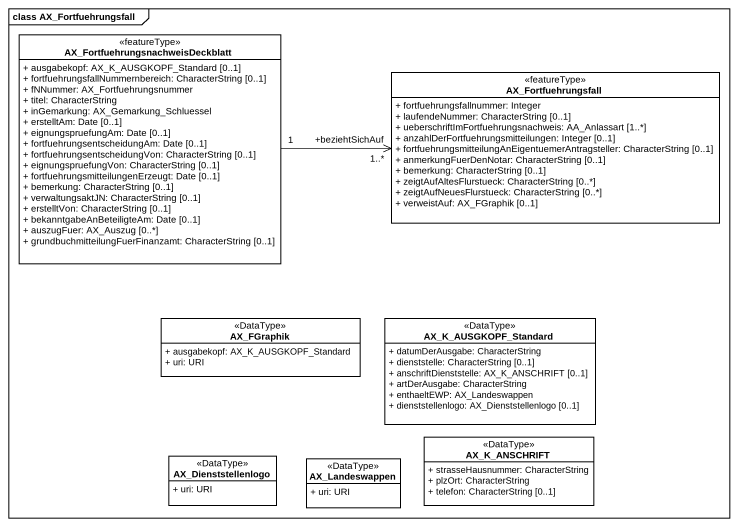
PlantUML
@startuml
mainframe class AX_Fortfuehrungsfall
hide circle
hide empty members
skinparam classAttributeIconSize 0
class "AX_FortfuehrungsnachweisDeckblatt" as AX_FortfuehrungsnachweisDeck <<featureType>> {
  + ausgabekopf: AX_K_AUSGKOPF_Standard [0..1]
  + fortfuehrungsfallNummernbereich: CharacterString [0..1]
  + fNNummer: AX_Fortfuehrungsnummer
  + titel: CharacterString
  + inGemarkung: AX_Gemarkung_Schluessel
  + erstelltAm: Date [0..1]
  + eignungspruefungAm: Date [0..1]
  + fortfuehrungsentscheidungAm: Date [0..1]
  + fortfuehrungsentscheidungVon: CharacterString [0..1]
  + eignungspruefungVon: CharacterString [0..1]
  + fortfuehrungsmitteilungenErzeugt: Date [0..1]
  + bemerkung: CharacterString [0..1]
  + verwaltungsaktJN: CharacterString [0..1]
  + erstelltVon: CharacterString [0..1]
  + bekanntgabeAnBeteiligteAm: Date [0..1]
  + auszugFuer: AX_Auszug [0..*]
  + grundbuchmitteilungFuerFinanzamt: CharacterString [0..1]
}
class AX_Fortfuehrungsfall <<featureType>> {
  + fortfuehrungsfallnummer: Integer
  + laufendeNummer: CharacterString [0..1]
  + ueberschriftImFortfuehrungsnachweis: AA_Anlassart [1..*]
  + anzahlDerFortfuehrungsmitteilungen: Integer [0..1]
  + fortfuehrungsmitteilungAnEigentuemerAntragsteller: CharacterString [0..1]
  + anmerkungFuerDenNotar: CharacterString [0..1]
  + bemerkung: CharacterString [0..1]
  + zeigtAufAltesFlurstueck: CharacterString [0..*]
  + zeigtAufNeuesFlurstueck: CharacterString [0..*]
  + verweistAuf: AX_FGraphik [0..1]
}
class AX_FGraphik <<DataType>> {
  + ausgabekopf: AX_K_AUSGKOPF_Standard
  + uri: URI
}
class AX_K_AUSGKOPF_Standard <<DataType>> {
  + datumDerAusgabe: CharacterString
  + dienststelle: CharacterString [0..1]
  + anschriftDienststelle: AX_K_ANSCHRIFT [0..1]
  + artDerAusgabe: CharacterString
  + enthaeltEWP: AX_Landeswappen
  + dienststellenlogo: AX_Dienststellenlogo [0..1]
}
class AX_K_ANSCHRIFT <<DataType>> {
  + strasseHausnummer: CharacterString
  + plzOrt: CharacterString
  + telefon: CharacterString [0..1]
}
class AX_Dienststellenlogo <<DataType>> {
  + uri: URI
}
class AX_Landeswappen <<DataType>> {
  + uri: URI
}
AX_Fortfuehrungsfall "+beziehtSichAuf\n1..*" <-left- "1" AX_FortfuehrungsnachweisDeck
@enduml
